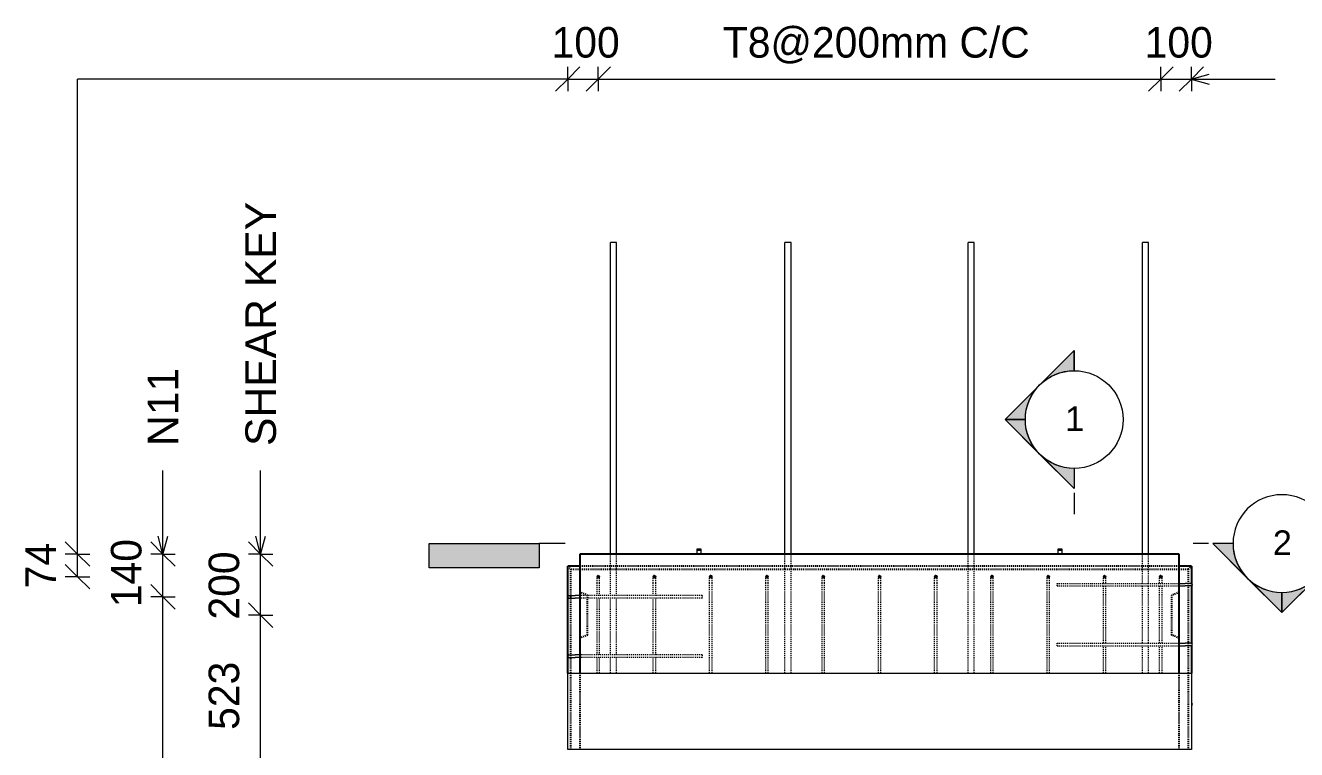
# Model space of a CAD drawing. Header units: millimetres. Extents: x -20451 to -7277, y -2190 to 7347.
# Drawn here: x -17849 to -13686, y 3060 to 5431 of the extents above; entities that cross this region are included whole.
import ezdxf

# ---------------------------------------------------------------- set-up
doc = ezdxf.new("R2010")
doc.units = ezdxf.units.MM
doc.linetypes.add('Dash', pattern=[6.36, 3.18, -3.18])
for name, color, linetype, lineweight in [('A-ANNO-DIMS', 211, 'Continuous', 9), ('A-ANNO-DIMS-40', 211, 'Continuous', 9), ('A-DETL-THIN', 151, 'Continuous', 18), ('A-GENM', 13, 'Continuous', 18), ('A-WALL', 113, 'Continuous', 25), ('A-WALL-HDLN', 110, 'Dash', 25), ('G-ANNO-SYMB', 111, 'Continuous', 9), ('G-ANNO-TEXT', 231, 'Continuous', 9), ('S-BEAM', 12, 'Continuous', 18), ('S-RBAR', 171, 'Continuous', 18)]:
    doc.layers.add(name, color=color, linetype=linetype, lineweight=lineweight)
doc.styles.add('Arial', font='arial.ttf', dxfattribs={"height": 80})
doc.styles.add('Arial_1', font='arial.ttf', dxfattribs={"height": 100})
doc.styles.add('Nirmala UI Semilight', font='NirmalaS.ttf', dxfattribs={"height": 100})
doc.dimstyles.new('Arrow_Filled_-_2_5_NI_UI', dxfattribs={"dimscale": 304.8, "dimtxt": 104.736395, "dimasz": 0.262467, "dimexe": 0.131234, "dimexo": 0.0625, "dimgap": 0.131234, "dimtad": 1, "dimdec": 4, "dimzin": 0, "dimdsep": 46, "dimtxsty": 'Nirmala UI Semilight', "dimblk1": 'OBLIQUE', "dimblk2": 'OBLIQUE', "dimsah": 1, "dimcen": 0.09, "dimazin": 0, "dimtfac": 1, "dimtdec": 4, "dimtix": 1, "dimtmove": 0, "dimatfit": 3, "dimfxl": 0.131234, "dimfxlon": 1, "dimtvp": 1, "dimtolj": 1, "dimtzin": 0, "dimarcsym": 2})

# ---------------------------------------------------------------- blocks, each defined once
blk = doc.blocks.new('M_Rectangular Corbel - M_Rectangular Corbel-1562977-Elevation Front')
at = {"layer": 'S-BEAM'}
for p, q in [((-16072.9, 3060), (-16072.9, 3310)), ((-16072.9, 3310), (-14030.4, 3310)), ((-14030.4, 3310), (-14030.4, 3060)), ((-14030.4, 3060), (-16072.9, 3060))]:
    blk.add_line(p, q, dxfattribs=at)
blk = doc.blocks.new('RR spread anchor face based - RR-SA-4_0-180-1726831-Elevation Front')
at = {"layer": 'A-GENM'}
for p, q in [((-15648.9, 3712.2), (-15648.9, 3717.2)), ((-15648.9, 3717.2), (-15636.9, 3717.2)), ((-15648.9, 3700), (-15648.9, 3712.2)), ((-15636.9, 3712.2), (-15648.9, 3712.2)), ((-15636.9, 3717.2), (-15636.9, 3712.2)), ((-15636.9, 3712.2), (-15636.9, 3700))]:
    blk.add_line(p, q, dxfattribs=at)
blk = doc.blocks.new('Detail View - M_Section Head - Filled SHOP DWG-1002450-Elevation Front')
at = {"layer": 'G-ANNO-SYMB'}
h = blk.add_hatch(color=256, dxfattribs=at)
edge = h.paths.add_edge_path()
edge.add_line((-13960.4, -765.4), (-13894.1, -765.4))
edge.add_arc((-13734.1, -765.4), 160, 180, 225)
edge.add_line((-13847.3, -878.6), (-13960.4, -765.4))
h = blk.add_hatch(color=256, dxfattribs=at)
edge = h.paths.add_edge_path()
edge.add_line((-13507.9, -765.4), (-13621, -878.6))
edge.add_arc((-13734.1, -765.4), 160, 315, 360)
edge.add_line((-13574.1, -765.4), (-13507.9, -765.4))
h = blk.add_hatch(color=256, dxfattribs=at)
edge = h.paths.add_edge_path()
edge.add_line((-13734.1, -991.7), (-13847.3, -878.6))
edge.add_arc((-13734.1, -765.4), 160, 225, 270)
edge.add_line((-13734.1, -925.4), (-13734.1, -991.7))
h = blk.add_hatch(color=256, dxfattribs=at)
edge = h.paths.add_edge_path()
edge.add_line((-13734.1, -991.7), (-13734.1, -925.4))
edge.add_arc((-13734.1, -765.4), 160, 270, 315)
edge.add_line((-13621, -878.6), (-13734.1, -991.7))
for p, q in [((-13734.1, -991.7), (-13960.4, -765.4)), ((-13894.1, -765.4), (-13960.4, -765.4)), ((-13960.4, -765.4), (-13847.3, -878.6)), ((-13894.1, -765.4), (-13960.4, -765.4)), ((-13734.1, -991.7), (-13507.9, -765.4)), ((-13621, -878.6), (-13507.9, -765.4)), ((-13574.1, -765.4), (-13507.9, -765.4)), ((-13507.9, -765.4), (-13574.1, -765.4)), ((-13847.3, -878.6), (-13734.1, -991.7)), ((-13734.1, -991.7), (-13621, -878.6)), ((-13734.1, -925.4), (-13734.1, -991.7)), ((-13734.1, -991.7), (-13734.1, -925.4))]:
    blk.add_line(p, q, dxfattribs=at)
for start, end in [(360, 180), (180, 360), (180, 225), (315, 0), (225, 270), (270, 315)]:
    blk.add_arc((-13734.1, -765.4), 160, start, end, dxfattribs=at)
blk = doc.blocks.new('Detail View - M_Section Tail - Filled Horizontal-14034-Elevation Front')
at = {"layer": 'G-ANNO-SYMB'}
blk.add_hatch(color=256, dxfattribs=at).paths.add_polyline_path([(-16166.3, -845.4), (-16166.3, -765.4), (-16526.3, -765.4), (-16526.3, -845.4)])
for p, q in [((-16526.3, -845.4), (-16526.3, -765.4)), ((-16526.3, -765.4), (-16166.3, -765.4)), ((-16166.3, -765.4), (-16166.3, -845.4)), ((-16166.3, -845.4), (-16526.3, -845.4))]:
    blk.add_line(p, q, dxfattribs=at)
blk = doc.blocks.new('DIMBLOCK21-Elevation Front')
at = {"layer": 'A-ANNO-DIMS-40'}
for p, q in [((-16072.9, 5255.3), (-16032.9, 5295.3)), ((-16072.9, 5255.3), (-16072.9, 5295.3)), ((-15972.9, 5255.3), (-15932.9, 5295.3)), ((-15972.9, 5255.3), (-15972.9, 5295.3)), ((-16072.9, 5255.3), (-16112.9, 5215.3)), ((-16072.9, 5255.3), (-15972.9, 5255.3)), ((-16072.9, 5255.3), (-16072.9, 5215.3)), ((-15972.9, 5255.3), (-16012.9, 5215.3)), ((-15972.9, 5255.3), (-15972.9, 5215.3))]:
    blk.add_line(p, q, dxfattribs=at)
at = {"layer": 'A-ANNO-DIMS-40', "color": 0, "insert": (-16125.8, 5425.7), "char_height": 100, "width": 246.797, "attachment_point": 1, "line_spacing_factor": 1.142579, "style": 'Nirmala UI Semilight'}
blk.add_mtext('100', dxfattribs=at)
blk = doc.blocks.new('_Oblique')
at = {"color": 0, "linetype": 'ByBlock', "lineweight": -2}
blk.add_line((-0.5, -0.5), (0.5, 0.5), dxfattribs=at)
blk = doc.blocks.new('DIMBLOCK22-Elevation Front')
at = {"layer": 'A-ANNO-DIMS-40'}
for p, q in [((-15972.9, 5255.3), (-15932.9, 5295.3)), ((-15972.9, 5255.3), (-15972.9, 5295.3)), ((-14130.4, 5255.3), (-14090.4, 5295.3)), ((-14130.4, 5255.3), (-14130.4, 5295.3)), ((-15972.9, 5255.3), (-16012.9, 5215.3)), ((-15972.9, 5255.3), (-14130.4, 5255.3)), ((-15972.9, 5255.3), (-15972.9, 5215.3)), ((-14130.4, 5255.3), (-14170.4, 5215.3)), ((-14130.4, 5255.3), (-14130.4, 5215.3))]:
    blk.add_line(p, q, dxfattribs=at)
at = {"layer": 'A-ANNO-DIMS-40', "color": 0, "insert": (-15564.9, 5425.7), "char_height": 100, "width": 1231.7, "attachment_point": 1, "line_spacing_factor": 1.142579, "style": 'Nirmala UI Semilight'}
blk.add_mtext('T8@200mm C/C', dxfattribs=at)
blk = doc.blocks.new('DIMBLOCK23-Elevation Front')
at = {"layer": 'A-ANNO-DIMS-40'}
for p, q in [((-14130.4, 5255.3), (-14090.4, 5295.3)), ((-14130.4, 5255.3), (-14130.4, 5295.3)), ((-14030.4, 5255.3), (-13990.4, 5295.3)), ((-14030.4, 5255.3), (-14030.4, 5295.3)), ((-14130.4, 5255.3), (-14170.4, 5215.3)), ((-14130.4, 5255.3), (-14030.4, 5255.3)), ((-14130.4, 5255.3), (-14130.4, 5215.3)), ((-14030.4, 5255.3), (-14070.4, 5215.3)), ((-14030.4, 5255.3), (-14030.4, 5215.3))]:
    blk.add_line(p, q, dxfattribs=at)
at = {"layer": 'A-ANNO-DIMS-40', "color": 0, "insert": (-14183.3, 5425.7), "char_height": 100, "width": 246.797, "attachment_point": 1, "line_spacing_factor": 1.142579, "style": 'Nirmala UI Semilight'}
blk.add_mtext('100', dxfattribs=at)
blk = doc.blocks.new('DIMBLOCK34-Elevation Front')
at = {"layer": 'A-ANNO-DIMS-40'}
for p, q in [((-17678.6, 3700), (-17718.6, 3740)), ((-17678.6, 3700), (-17718.6, 3700)), ((-17678.6, 3626), (-17718.6, 3666)), ((-17678.6, 3626), (-17678.6, 3700)), ((-17678.6, 3700), (-17638.6, 3660)), ((-17678.6, 3700), (-17638.6, 3700)), ((-17678.6, 3626), (-17718.6, 3626)), ((-17678.6, 3626), (-17638.6, 3586)), ((-17678.6, 3626), (-17638.6, 3626))]:
    blk.add_line(p, q, dxfattribs=at)
at = {"layer": 'A-ANNO-DIMS-40', "color": 0, "insert": (-17849, 3587.8), "char_height": 100, "width": 180.527, "attachment_point": 1, "rotation": 90, "line_spacing_factor": 1.142579, "style": 'Nirmala UI Semilight'}
blk.add_mtext('74', dxfattribs=at)
blk = doc.blocks.new('DIMBLOCK36-Elevation Front')
at = {"layer": 'A-ANNO-DIMS-40'}
for p, q in [((-17398.6, 3560), (-17438.6, 3600)), ((-17398.6, 3560), (-17438.6, 3560)), ((-17398.6, -1295), (-17398.6, 3560)), ((-17398.6, 3560), (-17358.6, 3520)), ((-17398.6, 3560), (-17358.6, 3560)), ((-17398.6, -1295), (-17438.6, -1255)), ((-17398.6, -1295), (-17438.6, -1295)), ((-17398.6, -1295), (-17358.6, -1335)), ((-17398.6, -1295), (-17358.6, -1295))]:
    blk.add_line(p, q, dxfattribs=at)
at = {"layer": 'A-ANNO-DIMS-40', "color": 0, "insert": (-17569, 639.3), "char_height": 100, "width": 1183.712, "attachment_point": 1, "rotation": 90, "line_spacing_factor": 1.142579, "style": 'Nirmala UI Semilight'}
blk.add_mtext('T8@200mmC/C', dxfattribs=at)
blk = doc.blocks.new('DIMBLOCK37-Elevation Front')
at = {"layer": 'A-ANNO-DIMS-40'}
for p, q in [((-17398.6, 3700), (-17438.6, 3740)), ((-17398.6, 3700), (-17438.6, 3700)), ((-17398.6, 3560), (-17398.6, 3700)), ((-17398.6, 3700), (-17358.6, 3660)), ((-17398.6, 3700), (-17358.6, 3700)), ((-17398.6, 3560), (-17438.6, 3600)), ((-17398.6, 3560), (-17438.6, 3560)), ((-17398.6, 3560), (-17358.6, 3520)), ((-17398.6, 3560), (-17358.6, 3560))]:
    blk.add_line(p, q, dxfattribs=at)
at = {"layer": 'A-ANNO-DIMS-40', "color": 0, "insert": (-17569, 3526.2), "char_height": 100, "width": 249.082, "attachment_point": 1, "rotation": 90, "line_spacing_factor": 1.142579, "style": 'Nirmala UI Semilight'}
blk.add_mtext('140', dxfattribs=at)
blk = doc.blocks.new('DIMBLOCK56-Elevation Front')
at = {"layer": 'A-ANNO-DIMS-40'}
for p, q in [((-17078.6, 3500), (-17118.6, 3540)), ((-17078.6, 3500), (-17118.6, 3500)), ((-17078.6, 2977.5), (-17078.6, 3500)), ((-17078.6, 3500), (-17038.6, 3460)), ((-17078.6, 3500), (-17038.6, 3500)), ((-17078.6, 2977.5), (-17118.6, 3017.5)), ((-17078.6, 2977.5), (-17118.6, 2977.5)), ((-17078.6, 2977.5), (-17038.6, 2937.5)), ((-17078.6, 2977.5), (-17038.6, 2977.5))]:
    blk.add_line(p, q, dxfattribs=at)
at = {"layer": 'A-ANNO-DIMS-40', "color": 0, "insert": (-17249, 3124.5), "char_height": 100, "width": 274.219, "attachment_point": 1, "rotation": 90, "line_spacing_factor": 1.142579, "style": 'Nirmala UI Semilight'}
blk.add_mtext('523', dxfattribs=at)
blk = doc.blocks.new('DIMBLOCK57-Elevation Front')
at = {"layer": 'A-ANNO-DIMS-40'}
for p, q in [((-17078.6, 3700), (-17118.6, 3740)), ((-17078.6, 3700), (-17118.6, 3700)), ((-17078.6, 3500), (-17078.6, 3700)), ((-17078.6, 3700), (-17038.6, 3660)), ((-17078.6, 3700), (-17038.6, 3700)), ((-17078.6, 3500), (-17118.6, 3540)), ((-17078.6, 3500), (-17118.6, 3500)), ((-17078.6, 3500), (-17038.6, 3460)), ((-17078.6, 3500), (-17038.6, 3500))]:
    blk.add_line(p, q, dxfattribs=at)
at = {"layer": 'A-ANNO-DIMS-40', "color": 0, "insert": (-17249, 3485.7), "char_height": 100, "width": 274.219, "attachment_point": 1, "rotation": 90, "line_spacing_factor": 1.142579, "style": 'Nirmala UI Semilight'}
blk.add_mtext('200', dxfattribs=at)

msp = doc.modelspace()

# ---------------------------------------------------------------- hatches: boundary and pattern name
at = {"layer": 'S-RBAR'}
h = msp.add_hatch(color=256, dxfattribs=at)
edge = h.paths.add_edge_path()
edge.add_arc((-15972.9305, 3626), 4, 0, 360)
for points in [[(-15972.9305, 3622), (-15968.9305, 3626), (-15972.9305, 3630), (-15976.9305, 3626)], [(-15788.6805, 3622), (-15784.6805, 3626), (-15788.6805, 3630), (-15792.6805, 3626)], [(-15604.4305, 3622), (-15600.4305, 3626), (-15604.4305, 3630), (-15608.4305, 3626)], [(-15420.1805, 3622), (-15416.1805, 3626), (-15420.1805, 3630), (-15424.1805, 3626)], [(-15235.9305, 3622), (-15231.9305, 3626), (-15235.9305, 3630), (-15239.9305, 3626)], [(-15051.6805, 3622), (-15047.6805, 3626), (-15051.6805, 3630), (-15055.6805, 3626)], [(-14867.4305, 3622), (-14863.4305, 3626), (-14867.4305, 3630), (-14871.4305, 3626)], [(-14683.1805, 3622), (-14679.1805, 3626), (-14683.1805, 3630), (-14687.1805, 3626)], [(-14498.9305, 3622), (-14494.9305, 3626), (-14498.9305, 3630), (-14502.9305, 3626)], [(-14314.6805, 3622), (-14310.6805, 3626), (-14314.6805, 3630), (-14318.6805, 3626)], [(-14130.4305, 3622), (-14126.4305, 3626), (-14130.4305, 3630), (-14134.4305, 3626)]]:
    msp.add_hatch(color=256, dxfattribs=at).paths.add_polyline_path(points)
h = msp.add_hatch(color=256, dxfattribs=at)
edge = h.paths.add_edge_path()
edge.add_arc((-15788.6805, 3626), 4, 0, 360)
h = msp.add_hatch(color=256, dxfattribs=at)
edge = h.paths.add_edge_path()
edge.add_arc((-15604.4305, 3626), 4, 0, 360)
h = msp.add_hatch(color=256, dxfattribs=at)
edge = h.paths.add_edge_path()
edge.add_arc((-15420.1805, 3626), 4, 0, 360)
h = msp.add_hatch(color=256, dxfattribs=at)
edge = h.paths.add_edge_path()
edge.add_arc((-15235.9305, 3626), 4, 0, 360)
h = msp.add_hatch(color=256, dxfattribs=at)
edge = h.paths.add_edge_path()
edge.add_arc((-15051.6805, 3626), 4, 0, 360)
h = msp.add_hatch(color=256, dxfattribs=at)
edge = h.paths.add_edge_path()
edge.add_arc((-14867.4305, 3626), 4, 0, 360)
h = msp.add_hatch(color=256, dxfattribs=at)
edge = h.paths.add_edge_path()
edge.add_arc((-14683.1805, 3626), 4, 0, 360)
h = msp.add_hatch(color=256, dxfattribs=at)
edge = h.paths.add_edge_path()
edge.add_arc((-14498.9305, 3626), 4, 0, 360)
h = msp.add_hatch(color=256, dxfattribs=at)
edge = h.paths.add_edge_path()
edge.add_arc((-14314.6805, 3626), 4, 0, 360)
h = msp.add_hatch(color=256, dxfattribs=at)
edge = h.paths.add_edge_path()
edge.add_arc((-14130.4305, 3626), 4, 0, 360)

# ---------------------------------------------------------------- linework, layer by layer
at = {"layer": 'A-DETL-THIN'}
for p in [(-17678.56208, 3700), (-16072.9305, 5255.25593)]:
    msp.add_line(p, (-17678.56208, 5255.25593), dxfattribs=at)
at = {"layer": 'A-WALL'}
for p, q in [((-16032.9305, 3700), (-16032.9305, 3310)), ((-14070.4305, 3700), (-16032.9305, 3700)), ((-14070.4305, 3310), (-14070.4305, 3700)), ((-16072.9305, 3560.38007), (-16072.9305, 3660.46875)), ((-16032.9305, 3660.46875), (-16072.9305, 3660.46875)), ((-14030.4305, 3660.46875), (-14070.4305, 3660.46875)), ((-14030.4305, 3660.46875), (-14030.4305, 3604)), ((-14030.4305, 3596), (-14030.4305, 3408.2)), ((-16072.9305, 3366.18007), (-16072.9305, 3559.61993)), ((-14030.4305, 3400.2), (-14030.4305, 3310)), ((-16072.9305, 3310), (-16072.9305, 3365.41993))]:
    msp.add_line(p, q, dxfattribs=at)
at = {"layer": 'A-WALL-HDLN'}
for p, q in [((-16072.93593, 3660.4579), (-16062.92792, 3650.4499)), ((-16062.92792, 3310.04961), (-16062.92792, 3650.4499)), ((-16062.92792, 3650.4499), (-16032.98011, 3650.4499)), ((-14070.48011, 3660.46875), (-16032.88089, 3660.46875)), ((-16032.88089, 3650.4499), (-15932.98011, 3650.4499)), ((-15932.88089, 3650.4499), (-15912.98011, 3650.4499)), ((-15912.88089, 3650.4499), (-15361.48011, 3650.4499)), ((-15361.38089, 3650.4499), (-15341.48011, 3650.4499)), ((-15341.38089, 3650.4499), (-14761.98011, 3650.4499)), ((-14761.88089, 3650.4499), (-14741.98011, 3650.4499)), ((-14741.88089, 3650.4499), (-14190.48011, 3650.4499)), ((-14190.38089, 3650.4499), (-14170.48011, 3650.4499)), ((-14170.38089, 3650.4499), (-14070.48011, 3650.4499)), ((-14070.38089, 3650.4499), (-14040.43308, 3650.4499)), ((-14040.43308, 3650.4499), (-14030.42508, 3660.4579)), ((-14040.43308, 3650.4499), (-14040.43308, 3310.04961)), ((-14030.4305, 3603.95039), (-14030.4305, 3596.04961)), ((-16007.9305, 3565), (-16032.88089, 3574.98016)), ((-16007.9305, 3435), (-16007.9305, 3565)), ((-14070.48011, 3574.98016), (-14095.4305, 3565)), ((-14095.4305, 3565), (-14095.4305, 3435)), ((-16007.9305, 3435), (-16032.88089, 3425.01984)), ((-14070.48011, 3425.01984), (-14095.4305, 3435)), ((-14030.4305, 3408.15039), (-14030.4305, 3400.24961)), ((-16062.92792, 3060.04961), (-16062.92792, 3309.95039)), ((-16032.9305, 3309.95039), (-16032.9305, 3060.04961)), ((-14070.4305, 3060.04961), (-14070.4305, 3309.95039)), ((-14040.43308, 3309.95039), (-14040.43308, 3060.04961))]:
    msp.add_line(p, q, dxfattribs=at)
at = {"layer": 'G-ANNO-SYMB'}
for p, q in [((-14414.2845, 3900.56629), (-14414.2845, 3830.46824)), ((-16081.54605, 3734.5595), (-16166.34856, 3734.5595)), ((-13974.13357, 3734.5595), (-14024.33238, 3734.5595))]:
    msp.add_line(p, q, dxfattribs=at)
at = {"layer": 'G-ANNO-TEXT', "color": 7}
for p, q in [((-14031.65048, 5255.30463), (-13971.65048, 5271.38158)), ((-14031.65048, 5255.30463), (-13971.65048, 5239.22768)), ((-14031.65048, 5255.30463), (-13756.49215, 5255.30463)), ((-17398.61078, 3698.78002), (-17398.61078, 3973.93836)), ((-17078.61078, 3698.78002), (-17078.61078, 3973.93836)), ((-17398.61078, 3698.78002), (-17414.68773, 3758.78002)), ((-17398.61078, 3698.78002), (-17382.53383, 3758.78002)), ((-17078.61078, 3698.78002), (-17094.68773, 3758.78002)), ((-17078.61078, 3698.78002), (-17062.53383, 3758.78002))]:
    msp.add_line(p, q, dxfattribs=at)
at = {"layer": 'S-RBAR'}
for p, q in [((-15912.9305, 4720), (-15932.9305, 4720)), ((-15932.9305, 3700), (-15932.9305, 4720)), ((-15912.9305, 3700), (-15912.9305, 4720)), ((-15341.4305, 4720), (-15361.4305, 4720)), ((-15361.4305, 3700), (-15361.4305, 4720)), ((-15341.4305, 3700), (-15341.4305, 4720)), ((-14741.9305, 4720), (-14761.9305, 4720)), ((-14761.9305, 3700), (-14761.9305, 4720)), ((-14741.9305, 3700), (-14741.9305, 4720)), ((-14170.4305, 4720), (-14190.4305, 4720)), ((-14190.4305, 3700), (-14190.4305, 4720)), ((-14170.4305, 3700), (-14170.4305, 4720)), ((-15972.9305, 3630), (-15976.9305, 3626)), ((-15976.9305, 3626), (-15972.9305, 3622)), ((-15968.9305, 3626), (-15972.9305, 3630)), ((-15972.9305, 3622), (-15968.9305, 3626)), ((-15788.6805, 3630), (-15792.6805, 3626)), ((-15792.6805, 3626), (-15788.6805, 3622)), ((-15784.6805, 3626), (-15788.6805, 3630)), ((-15788.6805, 3622), (-15784.6805, 3626)), ((-15604.4305, 3630), (-15608.4305, 3626)), ((-15608.4305, 3626), (-15604.4305, 3622)), ((-15600.4305, 3626), (-15604.4305, 3630)), ((-15604.4305, 3622), (-15600.4305, 3626)), ((-15420.1805, 3630), (-15424.1805, 3626)), ((-15424.1805, 3626), (-15420.1805, 3622)), ((-15416.1805, 3626), (-15420.1805, 3630)), ((-15420.1805, 3622), (-15416.1805, 3626)), ((-15235.9305, 3630), (-15239.9305, 3626)), ((-15239.9305, 3626), (-15235.9305, 3622)), ((-15231.9305, 3626), (-15235.9305, 3630)), ((-15235.9305, 3622), (-15231.9305, 3626)), ((-15051.6805, 3630), (-15055.6805, 3626)), ((-15055.6805, 3626), (-15051.6805, 3622)), ((-15047.6805, 3626), (-15051.6805, 3630)), ((-15051.6805, 3622), (-15047.6805, 3626)), ((-14867.4305, 3630), (-14871.4305, 3626)), ((-14871.4305, 3626), (-14867.4305, 3622)), ((-14863.4305, 3626), (-14867.4305, 3630)), ((-14867.4305, 3622), (-14863.4305, 3626)), ((-14683.1805, 3630), (-14687.1805, 3626)), ((-14687.1805, 3626), (-14683.1805, 3622)), ((-14679.1805, 3626), (-14683.1805, 3630)), ((-14683.1805, 3622), (-14679.1805, 3626)), ((-14498.9305, 3630), (-14502.9305, 3626)), ((-14502.9305, 3626), (-14498.9305, 3622)), ((-14494.9305, 3626), (-14498.9305, 3630)), ((-14498.9305, 3622), (-14494.9305, 3626)), ((-14314.6805, 3630), (-14318.6805, 3626)), ((-14318.6805, 3626), (-14314.6805, 3622)), ((-14310.6805, 3626), (-14314.6805, 3630)), ((-14314.6805, 3622), (-14310.6805, 3626)), ((-14130.4305, 3630), (-14134.4305, 3626)), ((-14134.4305, 3626), (-14130.4305, 3622)), ((-14126.4305, 3626), (-14130.4305, 3630)), ((-14130.4305, 3622), (-14126.4305, 3626)), ((-14070.4305, 3604), (-14050.4305, 3604)), ((-14070.4305, 3596), (-14050.4305, 3596)), ((-14030.4305, 3604), (-14050.4305, 3604)), ((-14030.4305, 3596), (-14050.4305, 3596)), ((-16068.9305, 3564), (-16048.9305, 3564)), ((-16068.9305, 3556), (-16048.9305, 3556)), ((-16032.9305, 3564), (-16048.9305, 3564)), ((-16032.9305, 3556), (-16048.9305, 3556)), ((-14070.4305, 3408.2), (-14050.4305, 3408.2)), ((-14070.4305, 3400.2), (-14050.4305, 3400.2)), ((-14030.4305, 3408.2), (-14050.4305, 3408.2)), ((-14030.4305, 3400.2), (-14050.4305, 3400.2)), ((-16068.9305, 3369.8), (-16048.9305, 3369.8)), ((-16068.9305, 3361.8), (-16048.9305, 3361.8)), ((-16032.9305, 3369.8), (-16048.9305, 3369.8)), ((-16032.9305, 3361.8), (-16048.9305, 3361.8))]:
    msp.add_line(p, q, dxfattribs=at)
at = {"layer": 'S-RBAR', "linetype": 'Dash'}
for p, q in [((-15932.9305, 3660.51836), (-15932.9305, 3699.95039)), ((-15912.9305, 3660.51836), (-15912.9305, 3699.95039)), ((-15361.4305, 3660.51836), (-15361.4305, 3699.95039)), ((-15341.4305, 3660.51836), (-15341.4305, 3699.95039)), ((-14761.9305, 3660.51836), (-14761.9305, 3699.95039)), ((-14741.9305, 3660.51836), (-14741.9305, 3699.95039)), ((-14190.4305, 3660.51836), (-14190.4305, 3699.95039)), ((-14170.4305, 3660.51836), (-14170.4305, 3699.95039)), ((-15976.9305, 3606), (-15976.9305, 3625.99912)), ((-15968.9305, 3606), (-15968.9305, 3625.99912)), ((-15932.9305, 3564), (-15932.9305, 3660.41914)), ((-15912.9305, 3564), (-15912.9305, 3660.41914)), ((-15792.6805, 3606), (-15792.6805, 3625.99912)), ((-15784.6805, 3606), (-15784.6805, 3625.99912)), ((-15608.4305, 3606), (-15608.4305, 3625.99912)), ((-15600.4305, 3606), (-15600.4305, 3625.99912)), ((-15424.1805, 3606), (-15424.1805, 3625.99912)), ((-15416.1805, 3606), (-15416.1805, 3625.99912)), ((-15361.4305, 3310), (-15361.4305, 3660.41914)), ((-15341.4305, 3310), (-15341.4305, 3660.41914)), ((-15239.9305, 3606), (-15239.9305, 3625.99912)), ((-15231.9305, 3606), (-15231.9305, 3625.99912)), ((-15055.6805, 3606), (-15055.6805, 3625.99912)), ((-15047.6805, 3606), (-15047.6805, 3625.99912)), ((-14871.4305, 3606), (-14871.4305, 3625.99912)), ((-14863.4305, 3606), (-14863.4305, 3625.99912)), ((-14761.9305, 3310), (-14761.9305, 3660.41914)), ((-14741.9305, 3310), (-14741.9305, 3660.41914)), ((-14687.1805, 3606), (-14687.1805, 3625.99912)), ((-14679.1805, 3606), (-14679.1805, 3625.99912)), ((-14502.9305, 3606), (-14502.9305, 3625.99912)), ((-14494.9305, 3606), (-14494.9305, 3625.99912)), ((-14318.6805, 3606), (-14318.6805, 3625.99912)), ((-14310.6805, 3606), (-14310.6805, 3625.99912)), ((-14190.4305, 3604), (-14190.4305, 3660.41914)), ((-14170.4305, 3604), (-14170.4305, 3660.41914)), ((-14134.4305, 3606), (-14134.4305, 3625.99912)), ((-14126.4305, 3606), (-14126.4305, 3625.99912)), ((-15976.9305, 3564), (-15976.9305, 3606)), ((-15968.9305, 3564), (-15968.9305, 3606)), ((-15792.6805, 3564), (-15792.6805, 3606)), ((-15784.6805, 3564), (-15784.6805, 3606)), ((-15608.4305, 3310), (-15608.4305, 3606)), ((-15600.4305, 3310), (-15600.4305, 3606)), ((-15424.1805, 3310), (-15424.1805, 3606)), ((-15416.1805, 3310), (-15416.1805, 3606)), ((-15239.9305, 3310), (-15239.9305, 3606)), ((-15231.9305, 3310), (-15231.9305, 3606)), ((-15055.6805, 3310), (-15055.6805, 3606)), ((-15047.6805, 3310), (-15047.6805, 3606)), ((-14871.4305, 3310), (-14871.4305, 3606)), ((-14863.4305, 3310), (-14863.4305, 3606)), ((-14687.1805, 3310), (-14687.1805, 3606)), ((-14679.1805, 3310), (-14679.1805, 3606)), ((-14502.9305, 3310), (-14502.9305, 3606)), ((-14494.9305, 3310), (-14494.9305, 3606)), ((-14470.4305, 3604), (-14070.48011, 3604)), ((-14470.4305, 3596), (-14470.4305, 3604)), ((-14470.4305, 3596), (-14070.48011, 3596)), ((-14318.6805, 3604), (-14318.6805, 3606)), ((-14318.6805, 3408.2), (-14318.6805, 3596)), ((-14310.6805, 3604), (-14310.6805, 3606)), ((-14310.6805, 3408.2), (-14310.6805, 3596)), ((-14190.4305, 3408.2), (-14190.4305, 3596)), ((-14170.4305, 3408.2), (-14170.4305, 3596)), ((-14134.4305, 3604), (-14134.4305, 3606)), ((-14134.4305, 3408.2), (-14134.4305, 3596)), ((-14126.4305, 3604), (-14126.4305, 3606)), ((-14126.4305, 3408.2), (-14126.4305, 3596)), ((-16007.98011, 3564), (-16032.88089, 3564)), ((-16007.98011, 3556), (-16032.88089, 3556)), ((-15632.9305, 3564), (-16007.88089, 3564)), ((-15632.9305, 3556), (-16007.88089, 3556)), ((-15976.9305, 3369.8), (-15976.9305, 3556)), ((-15968.9305, 3369.8), (-15968.9305, 3556)), ((-15932.9305, 3369.8), (-15932.9305, 3556)), ((-15912.9305, 3369.8), (-15912.9305, 3556)), ((-15792.6805, 3369.8), (-15792.6805, 3556)), ((-15784.6805, 3369.8), (-15784.6805, 3556)), ((-15632.9305, 3564), (-15632.9305, 3556)), ((-14470.4305, 3408.2), (-14070.48011, 3408.2)), ((-14470.4305, 3400.2), (-14470.4305, 3408.2)), ((-14470.4305, 3400.2), (-14070.48011, 3400.2)), ((-14318.6805, 3310), (-14318.6805, 3400.2)), ((-14310.6805, 3310), (-14310.6805, 3400.2)), ((-14190.4305, 3310), (-14190.4305, 3400.2)), ((-14170.4305, 3310), (-14170.4305, 3400.2)), ((-14134.4305, 3310), (-14134.4305, 3400.2)), ((-14126.4305, 3310), (-14126.4305, 3400.2)), ((-15632.9305, 3369.8), (-16032.88089, 3369.8)), ((-15632.9305, 3361.8), (-16032.88089, 3361.8)), ((-15976.9305, 3310), (-15976.9305, 3361.8)), ((-15968.9305, 3310), (-15968.9305, 3361.8)), ((-15932.9305, 3310), (-15932.9305, 3361.8)), ((-15912.9305, 3310), (-15912.9305, 3361.8)), ((-15792.6805, 3310), (-15792.6805, 3361.8)), ((-15784.6805, 3310), (-15784.6805, 3361.8)), ((-15632.9305, 3369.8), (-15632.9305, 3361.8))]:
    msp.add_line(p, q, dxfattribs=at)
at = {"layer": 'S-RBAR'}
for centre in [(-15972.9305, 3626), (-15788.6805, 3626), (-15604.4305, 3626), (-15420.1805, 3626), (-15235.9305, 3626), (-15051.6805, 3626), (-14867.4305, 3626), (-14683.1805, 3626), (-14498.9305, 3626), (-14314.6805, 3626), (-14130.4305, 3626)]:
    msp.add_circle(centre, 4, dxfattribs=at)
at = {"layer": 'S-RBAR', "linetype": 'Dash'}
for centre, start, end in [((-15972.9305, 3626), 91.17063157, 178.82936843), ((-15972.9305, 3626), 1.17063157, 88.82936843), ((-15788.6805, 3626), 91.17063157, 178.82936843), ((-15788.6805, 3626), 1.17063157, 88.82936843), ((-15604.4305, 3626), 91.17063157, 178.82936843), ((-15604.4305, 3626), 1.17063157, 88.82936843), ((-15420.1805, 3626), 91.17063157, 178.82936843), ((-15420.1805, 3626), 1.17063157, 88.82936843), ((-15235.9305, 3626), 91.17063157, 178.82936843), ((-15235.9305, 3626), 1.17063157, 88.82936843), ((-15051.6805, 3626), 91.17063157, 178.82936843), ((-15051.6805, 3626), 1.17063157, 88.82936843), ((-14867.4305, 3626), 91.17063157, 178.82936843), ((-14867.4305, 3626), 1.17063157, 88.82936843), ((-14683.1805, 3626), 91.17063157, 178.82936843), ((-14683.1805, 3626), 1.17063157, 88.82936843), ((-14498.9305, 3626), 91.17063157, 178.82936843), ((-14498.9305, 3626), 1.17063157, 88.82936843), ((-14314.6805, 3626), 91.17063157, 178.82936843), ((-14314.6805, 3626), 1.17063157, 88.82936843), ((-14130.4305, 3626), 91.17063157, 178.82936843), ((-14130.4305, 3626), 1.17063157, 88.82936843)]:
    msp.add_arc(centre, 4, start, end, dxfattribs=at)
at = {"layer": 'S-RBAR'}
for centre, start, end in [((-14030.4305, 3600), 270, 90), ((-16068.9305, 3560), 90, 270), ((-14030.4305, 3404.2), 270, 90), ((-16068.9305, 3365.8), 90, 270), ((-14030.4305, 3208.4), 270, 90)]:
    msp.add_arc(centre, 4, start, end, dxfattribs=at)

# ---------------------------------------------------------------- block references
at = {"layer": 'A-GENM'}
for p in [(0, 0), (1182.5, 0)]:
    msp.add_blockref('RR spread anchor face based - RR-SA-4_0-180-1726831-Elevation Front', p, dxfattribs=at)
at = {"layer": 'G-ANNO-SYMB', "extrusion": (0, 0, -1), "rotation": 90.00000000000038}
msp.add_blockref('Detail View - M_Section Head - Filled SHOP DWG-1002450-Elevation Front', (13648.84401, 17874.69986), dxfattribs=at)
at = {"layer": 'G-ANNO-SYMB'}
for name in ['Detail View - M_Section Head - Filled SHOP DWG-1002450-Elevation Front', 'Detail View - M_Section Tail - Filled Horizontal-14034-Elevation Front']:
    msp.add_blockref(name, (0, 4500), dxfattribs=at)
at = {"layer": 'S-BEAM'}
msp.add_blockref('M_Rectangular Corbel - M_Rectangular Corbel-1562977-Elevation Front', (0, 0), dxfattribs=at)

# ---------------------------------------------------------------- texts
at = {"layer": 'G-ANNO-SYMB', "char_height": 80, "width": 76.962, "attachment_point": 1, "style": 'Arial'}
for s, insert in [('1', (-14443.63768, 4183.63337)), ('2', (-13763.48675, 3777.62658))]:
    msp.add_mtext(s, dxfattribs=dict(at, insert=insert))
at = {"layer": 'G-ANNO-TEXT', "color": 7, "char_height": 100, "attachment_point": 1, "rotation": 90, "style": 'Arial_1'}
for s, insert, width in [('SHEAR KEY', (-17128.61078, 4053.93836), 965.23175), ('N11', (-17448.61078, 4053.93836), 307.848)]:
    msp.add_mtext(s, dxfattribs=dict(at, insert=insert, width=width))

# ---------------------------------------------------------------- dimensions: what is measured, and where the dimension line sits
at = {"layer": 'A-ANNO-DIMS'}
for base, p1, p2, picture, middle in [((-15972.9305, 5255.25593), (-16072.9305, 5215.25593), (-15972.9305, 5215.25593), 'DIMBLOCK21-Elevation Front', (-16022.9305, 5347.20851)), ((-14030.4305, 5255.25593), (-14130.4305, 5215.25593), (-14030.4305, 5215.25593), 'DIMBLOCK23-Elevation Front', (-14080.4305, 5347.20851))]:
    dim = msp.add_linear_dim(base=base, p1=p1, p2=p2, dimstyle='Arrow_Filled_-_2_5_NI_UI', override={"dimpost": '<>', "dimfxl": 100}, dxfattribs=at)
    dim.commit()
    dim.dimension.update_dxf_attribs({"geometry": picture, "text_midpoint": middle})
dim = msp.add_linear_dim(base=(-14130.4305, 5255.25593), p1=(-15972.9305, 5215.25593), p2=(-14130.4305, 5215.25593), text='T8@200mm C/C', dimstyle='Arrow_Filled_-_2_5_NI_UI', override={"dimpost": '<>', "dimfxl": 1842.5}, dxfattribs=at)
dim.commit()
dim.dimension.update_dxf_attribs({"geometry": 'DIMBLOCK22-Elevation Front', "text_midpoint": (-15051.6805, 5354.39121)})
for base, p1, p2, override, picture, middle in [((-17678.56208, 3700), (-17638.56208, 3626), (-17638.56208, 3700), {"dimpost": '<>', "dimfxl": 74}, 'DIMBLOCK34-Elevation Front', (-17768.56208, 3663)), ((-17398.56208, 3700), (-17358.56208, 3560), (-17358.56208, 3700), {"dimpost": '<>', "dimfxl": 140}, 'DIMBLOCK37-Elevation Front', (-17490.51466, 3630)), ((-17078.56208, 3700), (-17038.56208, 3500), (-17038.56208, 3700), {"dimpost": '<>', "dimfxl": 200}, 'DIMBLOCK57-Elevation Front', (-17170.23572, 3600)), ((-17078.56208, 3500), (-17038.56208, 2977.5), (-17038.56208, 3500), {"dimpost": '<>', "dimfxl": 522.5}, 'DIMBLOCK56-Elevation Front', (-17170.23572, 3238.75))]:
    dim = msp.add_linear_dim(base=base, p1=p1, p2=p2, angle=90, dimstyle='Arrow_Filled_-_2_5_NI_UI', override=override, dxfattribs=at)
    dim.commit()
    dim.dimension.update_dxf_attribs({"geometry": picture, "text_midpoint": middle})
dim = msp.add_linear_dim(base=(-17398.56208, 3560), p1=(-17358.56208, -1295), p2=(-17358.56208, 3560), angle=90, text='T8@200mmC/C', dimstyle='Arrow_Filled_-_2_5_NI_UI', override={"dimpost": '<>', "dimfxl": 4855}, dxfattribs=at)
dim.commit()
dim.dimension.update_dxf_attribs({"geometry": 'DIMBLOCK36-Elevation Front', "text_midpoint": (-17497.69736, 1132.5)})

doc.saveas('drawing.dxf')
